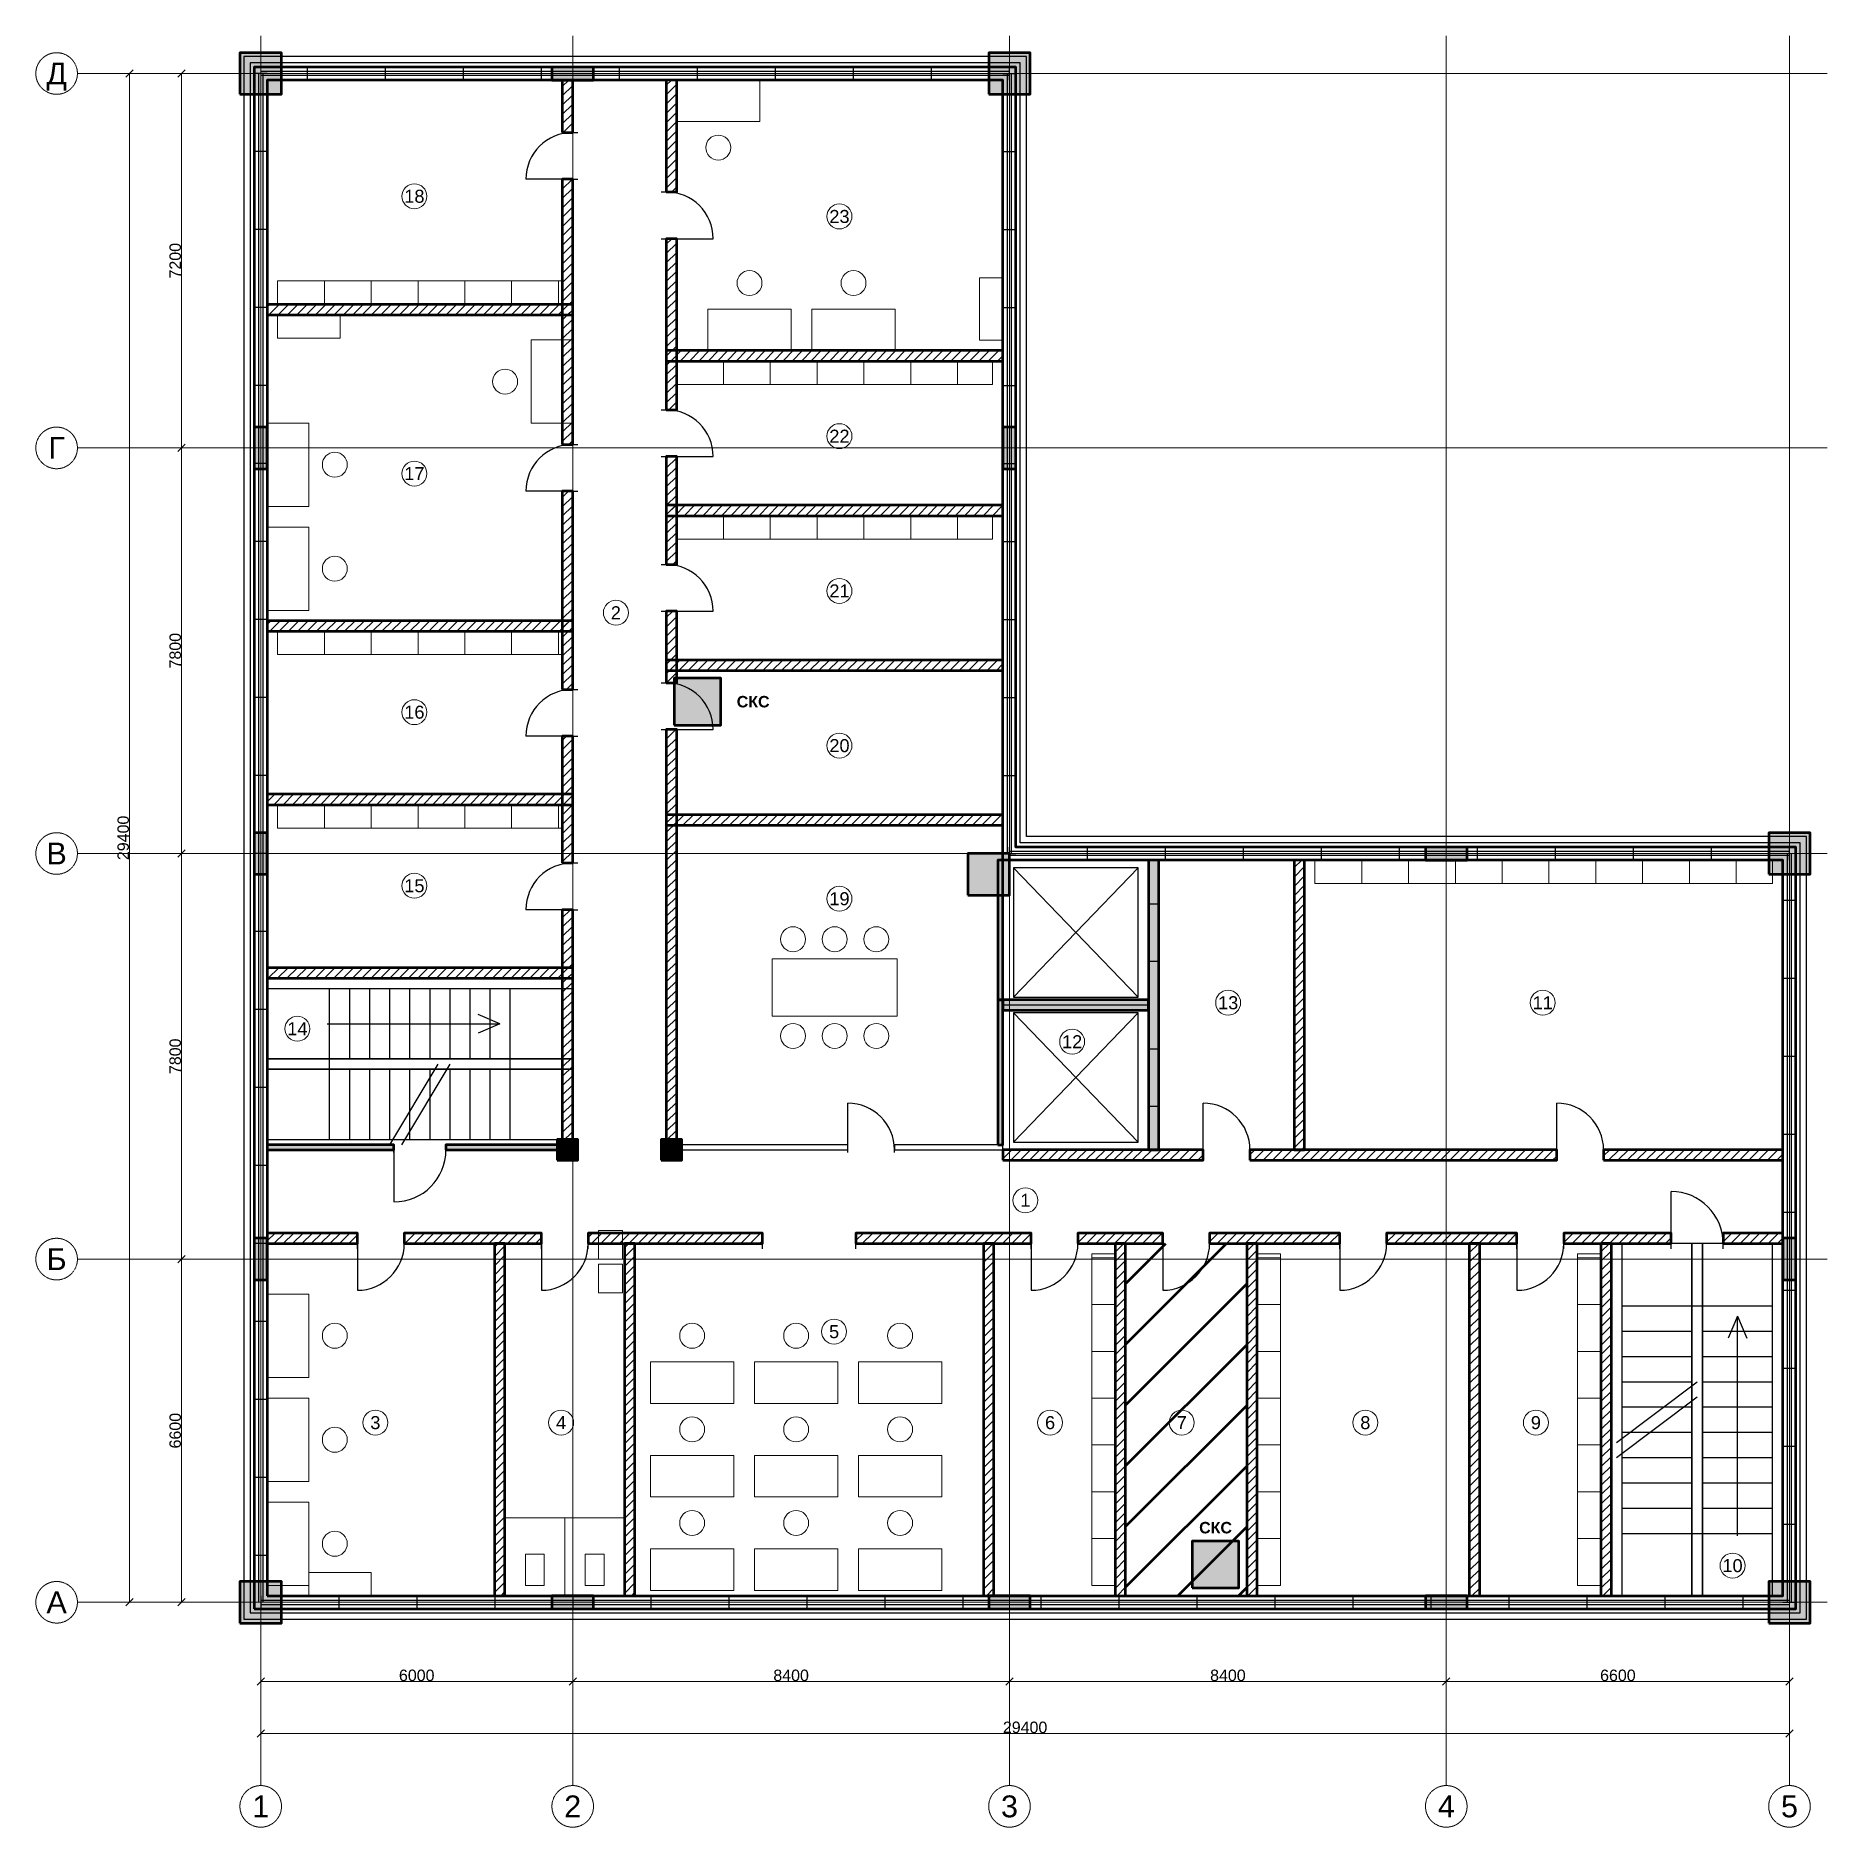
# Model space of a CAD drawing. Header units: millimetres. Extents: x -4325 to 30125, y -4325 to 30125.
import ezdxf
from ezdxf.enums import TextEntityAlignment as Align

# ---------------------------------------------------------------- set-up
doc = ezdxf.new("R2010")
doc.units = ezdxf.units.MM
doc.linetypes.add('CENTER2', pattern=[2.541, 1.587, -0.318, 0.318, -0.318])
for name, color, linetype, lineweight in [('A-ANNO-ROOM', 7, 'CONTINUOUS', 18), ('A-DIMS', 8, 'CONTINUOUS', 13), ('A-DOOR', 3, 'CONTINUOUS', 25), ('A-ELEV', 7, 'CONTINUOUS', 25), ('A-FACADE-PANEL', 8, 'CONTINUOUS', 25), ('A-FURN', 8, 'CONTINUOUS', 18), ('A-GLAZ-RIBBON', 5, 'CONTINUOUS', 25), ('A-GRID', 8, 'CENTER2', 13), ('A-HATCH', 9, 'CONTINUOUS', 9), ('A-OUTLINE', 7, 'CONTINUOUS', 50), ('A-SANI', 8, 'CONTINUOUS', 18), ('A-STAIR', 7, 'CONTINUOUS', 25), ('A-WALL-BLOCK', 9, 'CONTINUOUS', 50), ('A-WALL-GLASS', 4, 'CONTINUOUS', 25), ('A-WALL-RC', 7, 'CONTINUOUS', 50), ('E-SCS-RISER', 1, 'CONTINUOUS', 50), ('E-SERVER-ROOM', 1, 'CONTINUOUS', 50)]:
    doc.layers.add(name, color=color, linetype=linetype, lineweight=lineweight)
doc.styles.add('Arial-Bold', font='arialbd.ttf')
doc.styles.get("Standard").update_dxf_attribs({"font": 'arial.ttf'})

msp = doc.modelspace()

# ---------------------------------------------------------------- hatches: boundary and pattern name
at = {"layer": 'A-HATCH'}
h = msp.add_hatch(dxfattribs=at)
h.set_pattern_fill('ANSI31', scale=40)
h.paths.add_polyline_path([(5800, 28268), (6000, 28268), (6000, 29275), (6000, 29275), (5800, 29275), (5800, 29275)])
h = msp.add_hatch(dxfattribs=at)
h.set_pattern_fill('ANSI31', scale=40)
h.paths.add_polyline_path([(7800, 27123), (8000, 27123), (8000, 29275), (8000, 29275), (7800, 29275), (7800, 29275)])
h = msp.add_hatch(dxfattribs=at)
h.set_pattern_fill('ANSI31', scale=40)
h.paths.add_polyline_path([(5800, 22268), (6000, 22268), (6000, 27368), (5800, 27368)])
h = msp.add_hatch(dxfattribs=at)
h.set_pattern_fill('ANSI31', scale=40)
h.paths.add_polyline_path([(7800, 22934), (8000, 22934), (8000, 26223), (7800, 26223)])
h = msp.add_hatch(dxfattribs=at)
h.set_pattern_fill('ANSI31', scale=40)
h.paths.add_polyline_path([(125, 24760), (125, 24760), (6000, 24760), (6000, 24960), (125, 24960), (125, 24960)])
h = msp.add_hatch(dxfattribs=at)
h.set_pattern_fill('ANSI31', scale=40)
h.paths.add_polyline_path([(7800, 23871), (14275, 23871), (14275, 23871), (14275, 24071), (14275, 24071), (7800, 24071)])
h = msp.add_hatch(dxfattribs=at)
h.set_pattern_fill('ANSI31', scale=40)
h.paths.add_polyline_path([(7800, 19958), (8000, 19958), (8000, 22034), (7800, 22034)])
h = msp.add_hatch(dxfattribs=at)
h.set_pattern_fill('ANSI31', scale=40)
h.paths.add_polyline_path([(5800, 17557), (6000, 17557), (6000, 21368), (5800, 21368)])
h = msp.add_hatch(dxfattribs=at)
h.set_pattern_fill('ANSI31', scale=40)
h.paths.add_polyline_path([(7800, 20896), (14275, 20896), (14275, 20896), (14275, 21096), (14275, 21096), (7800, 21096)])
h = msp.add_hatch(dxfattribs=at)
h.set_pattern_fill('ANSI31', scale=40)
h.paths.add_polyline_path([(7800, 17682), (8000, 17682), (8000, 19058), (7800, 19058)])
h = msp.add_hatch(dxfattribs=at)
h.set_pattern_fill('ANSI31', scale=40)
h.paths.add_polyline_path([(125, 18676), (125, 18676), (6000, 18676), (6000, 18876), (125, 18876), (125, 18876)])
h = msp.add_hatch(dxfattribs=at)
h.set_pattern_fill('ANSI31', scale=40)
h.paths.add_polyline_path([(7800, 17920), (14275, 17920), (14275, 17920), (14275, 18120), (14275, 18120), (7800, 18120)])
h = msp.add_hatch(dxfattribs=at)
h.set_pattern_fill('ANSI31', scale=40)
h.paths.add_polyline_path([(5800, 14219), (6000, 14219), (6000, 16657), (5800, 16657)])
h = msp.add_hatch(dxfattribs=at)
h.set_pattern_fill('ANSI31', scale=40)
h.paths.add_polyline_path([(7800, 8700), (8000, 8700), (8000, 16782), (7800, 16782)])
h = msp.add_hatch(dxfattribs=at)
h.set_pattern_fill('ANSI31', scale=40)
h.paths.add_polyline_path([(125, 15338), (125, 15338), (6000, 15338), (6000, 15538), (125, 15538), (125, 15538)])
h = msp.add_hatch(dxfattribs=at)
h.set_pattern_fill('ANSI31', scale=40)
h.paths.add_polyline_path([(7800, 14945), (14275, 14945), (14275, 14945), (14275, 15145), (14275, 15145), (7800, 15145)])
h = msp.add_hatch(dxfattribs=at)
h.set_pattern_fill('ANSI31', scale=40)
h.paths.add_polyline_path([(19875, 8700), (20075, 8700), (20075, 14275), (20075, 14275), (19875, 14275), (19875, 14275)])
h = msp.add_hatch(dxfattribs=at)
h.set_pattern_fill('ANSI31', scale=40)
h.paths.add_polyline_path([(5800, 8700), (6000, 8700), (6000, 13319), (5800, 13319)])
h = msp.add_hatch(dxfattribs=at)
h.set_pattern_fill('ANSI31', scale=40)
h.paths.add_polyline_path([(125, 12000), (125, 12000), (6000, 12000), (6000, 12200), (125, 12200), (125, 12200)])
h = msp.add_hatch(dxfattribs=at)
h.set_pattern_fill('ANSI31', scale=40)
h.paths.add_polyline_path([(14275, 8500), (18125, 8500), (18125, 8700), (14275, 8700)])
h = msp.add_hatch(dxfattribs=at)
h.set_pattern_fill('ANSI31', scale=40)
h.paths.add_polyline_path([(19025, 8500), (24925, 8500), (24925, 8700), (19025, 8700)])
h = msp.add_hatch(dxfattribs=at)
h.set_pattern_fill('ANSI31', scale=40)
h.paths.add_polyline_path([(25825, 8500), (29275, 8500), (29275, 8500), (29275, 8700), (29275, 8700), (25825, 8700)])
h = msp.add_hatch(dxfattribs=at)
h.set_pattern_fill('ANSI31', scale=40)
h.paths.add_polyline_path([(125, 6900), (125, 6900), (1861, 6900), (1861, 7100), (125, 7100), (125, 7100)])
h = msp.add_hatch(dxfattribs=at)
h.set_pattern_fill('ANSI31', scale=40)
h.paths.add_polyline_path([(2761, 6900), (5397, 6900), (5397, 7100), (2761, 7100)])
h = msp.add_hatch(dxfattribs=at)
h.set_pattern_fill('ANSI31', scale=40)
h.paths.add_polyline_path([(4497, 125), (4697, 125), (4697, 125), (4697, 6900), (4497, 6900), (4497, 125)])
h = msp.add_hatch(dxfattribs=at)
h.set_pattern_fill('ANSI31', scale=40)
h.paths.add_polyline_path([(6297, 6900), (9648, 6900), (9648, 7100), (6297, 7100)])
h = msp.add_hatch(dxfattribs=at)
h.set_pattern_fill('ANSI31', scale=40)
h.paths.add_polyline_path([(6997, 125), (7197, 125), (7197, 125), (7197, 6900), (6997, 6900), (6997, 125)])
h = msp.add_hatch(dxfattribs=at)
h.set_pattern_fill('ANSI31', scale=40)
h.paths.add_polyline_path([(11448, 6900), (14816, 6900), (14816, 7100), (11448, 7100)])
h = msp.add_hatch(dxfattribs=at)
h.set_pattern_fill('ANSI31', scale=40)
h.paths.add_polyline_path([(13900, 125), (14100, 125), (14100, 125), (14100, 6900), (13900, 6900), (13900, 125)])
h = msp.add_hatch(dxfattribs=at)
h.set_pattern_fill('ANSI31', scale=40)
h.paths.add_polyline_path([(15716, 6900), (17348, 6900), (17348, 7100), (15716, 7100)])
h = msp.add_hatch(dxfattribs=at)
h.set_pattern_fill('ANSI31', scale=40)
h.paths.add_polyline_path([(16432, 125), (16632, 125), (16632, 125), (16632, 6900), (16432, 6900), (16432, 125)])
h = msp.add_hatch(dxfattribs=at)
h.set_pattern_fill('ANSI31', scale=40)
h.paths.add_polyline_path([(18248, 6900), (20753, 6900), (20753, 7100), (18248, 7100)])
h = msp.add_hatch(dxfattribs=at)
h.set_pattern_fill('ANSI31', scale=40)
h.paths.add_polyline_path([(18963, 125), (19163, 125), (19163, 125), (19163, 6900), (18963, 6900), (18963, 125)])
h = msp.add_hatch(dxfattribs=at)
h.set_pattern_fill('ANSI31', scale=40)
h.paths.add_polyline_path([(21653, 6900), (24159, 6900), (24159, 7100), (21653, 7100)])
h = msp.add_hatch(dxfattribs=at)
h.set_pattern_fill('ANSI31', scale=40)
h.paths.add_polyline_path([(23243, 125), (23443, 125), (23443, 125), (23443, 6900), (23243, 6900), (23243, 125)])
h = msp.add_hatch(dxfattribs=at)
h.set_pattern_fill('ANSI31', scale=40)
h.paths.add_polyline_path([(25059, 6900), (27125, 6900), (27125, 7100), (25059, 7100)])
h = msp.add_hatch(dxfattribs=at)
h.set_pattern_fill('ANSI31', scale=40)
h.paths.add_polyline_path([(25775, 125), (25975, 125), (25975, 125), (25975, 6900), (25775, 6900), (25775, 125)])
h = msp.add_hatch(dxfattribs=at)
h.set_pattern_fill('ANSI31', scale=40)
h.paths.add_polyline_path([(28125, 6900), (29275, 6900), (29275, 6900), (29275, 7100), (29275, 7100), (28125, 7100)])
at = {"layer": 'A-WALL-RC'}
h = msp.add_hatch(color=7, dxfattribs=at)
h.dxf.hatch_style = 1
h.paths.add_polyline_path([(-400, 29000), (400, 29000), (400, 29800), (-400, 29800)])
h = msp.add_hatch(color=7, dxfattribs=at)
h.dxf.hatch_style = 1
h.paths.add_polyline_path([(14000, 29000), (14800, 29000), (14800, 29800), (14000, 29800)])
h = msp.add_hatch(color=7, dxfattribs=at)
h.dxf.hatch_style = 1
h.paths.add_polyline_path([(5600, 29275), (6400, 29275), (6400, 29525), (5600, 29525)])
h = msp.add_hatch(color=7, dxfattribs=at)
h.dxf.hatch_style = 1
h.paths.add_polyline_path([(-125, 21800), (125, 21800), (125, 22600), (-125, 22600)])
h = msp.add_hatch(color=7, dxfattribs=at)
h.dxf.hatch_style = 1
h.paths.add_polyline_path([(14275, 21800), (14525, 21800), (14525, 22600), (14275, 22600)])
h = msp.add_hatch(color=7, dxfattribs=at)
h.dxf.hatch_style = 1
h.paths.add_polyline_path([(-125, 14000), (125, 14000), (125, 14800), (-125, 14800)])
h = msp.add_hatch(color=7, dxfattribs=at)
h.dxf.hatch_style = 1
h.paths.add_polyline_path([(22400, 14275), (23200, 14275), (23200, 14525), (22400, 14525)])
h = msp.add_hatch(color=7, dxfattribs=at)
h.dxf.hatch_style = 1
h.paths.add_polyline_path([(29000, 14000), (29800, 14000), (29800, 14800), (29000, 14800)])
h = msp.add_hatch(color=7, dxfattribs=at)
h.dxf.hatch_style = 1
h.paths.add_polyline_path([(13600, 13600), (14400, 13600), (14400, 14400), (13600, 14400)])
h = msp.add_hatch(color=7, dxfattribs=at)
h.dxf.hatch_style = 1
h.paths.add_polyline_path([(14175, 11588), (14275, 11588), (14275, 14275), (14275, 14275), (14175, 14275), (14175, 14275)])
h = msp.add_hatch(color=7, dxfattribs=at)
h.dxf.hatch_style = 1
h.paths.add_polyline_path([(17075, 8700), (17275, 8700), (17275, 14275), (17275, 14275), (17075, 14275), (17075, 14275)])
h = msp.add_hatch(color=7, dxfattribs=at)
h.dxf.hatch_style = 1
h.paths.add_polyline_path([(14175, 8800), (14275, 8800), (14275, 11588), (14175, 11588)])
h = msp.add_hatch(color=7, dxfattribs=at)
h.dxf.hatch_style = 1
h.paths.add_polyline_path([(14275, 11388), (17075, 11388), (17075, 11588), (14275, 11588)])
h = msp.add_hatch(color=7, dxfattribs=at)
h.dxf.hatch_style = 1
h.paths.add_polyline_path([(125, 8700), (125, 8700), (2562, 8700), (2562, 8800), (125, 8800), (125, 8800)])
h = msp.add_hatch(color=7, dxfattribs=at)
h.dxf.hatch_style = 1
h.paths.add_polyline_path([(3562, 8700), (5800, 8700), (5800, 8800), (3562, 8800)])
h = msp.add_hatch(color=7, dxfattribs=at)
h.dxf.hatch_style = 1
h.paths.add_polyline_path([(5700, 8500), (6100, 8500), (6100, 8900), (5700, 8900)])
h = msp.add_hatch(color=7, dxfattribs=at)
h.dxf.hatch_style = 1
h.paths.add_polyline_path([(7700, 8500), (8100, 8500), (8100, 8900), (7700, 8900)])
h = msp.add_hatch(color=7, dxfattribs=at)
h.dxf.hatch_style = 1
h.paths.add_polyline_path([(-125, 6200), (125, 6200), (125, 7000), (-125, 7000)])
h = msp.add_hatch(color=7, dxfattribs=at)
h.dxf.hatch_style = 1
h.paths.add_polyline_path([(29275, 6200), (29525, 6200), (29525, 7000), (29275, 7000)])
h = msp.add_hatch(color=7, dxfattribs=at)
h.dxf.hatch_style = 1
h.paths.add_polyline_path([(-400, -400), (400, -400), (400, 400), (-400, 400)])
h = msp.add_hatch(color=7, dxfattribs=at)
h.dxf.hatch_style = 1
h.paths.add_polyline_path([(29000, -400), (29800, -400), (29800, 400), (29000, 400)])
h = msp.add_hatch(color=7, dxfattribs=at)
h.dxf.hatch_style = 1
h.paths.add_polyline_path([(5600, -125), (6400, -125), (6400, 125), (5600, 125)])
h = msp.add_hatch(color=7, dxfattribs=at)
h.dxf.hatch_style = 1
h.paths.add_polyline_path([(14000, -125), (14800, -125), (14800, 125), (14000, 125)])
h = msp.add_hatch(color=7, dxfattribs=at)
h.dxf.hatch_style = 1
h.paths.add_polyline_path([(22400, -125), (23200, -125), (23200, 125), (22400, 125)])
at = {"layer": 'E-SCS-RISER'}
h = msp.add_hatch(color=7, dxfattribs=at)
h.dxf.hatch_style = 1
h.paths.add_polyline_path([(7950, 16870), (8850, 16870), (8850, 17770), (7950, 17770)])
h = msp.add_hatch(color=7, dxfattribs=at)
h.dxf.hatch_style = 1
h.paths.add_polyline_path([(17913, 275), (18813, 275), (18813, 1175), (17913, 1175)])
at = {"layer": 'E-SERVER-ROOM'}
h = msp.add_hatch(dxfattribs=at)
h.set_pattern_fill('ANSI31', scale=260)
h.paths.add_polyline_path([(16632, 125), (18963, 125), (18963, 6900), (16632, 6900)])

# ---------------------------------------------------------------- linework, layer by layer
at = {"layer": 'A-ANNO-ROOM'}
for centre in [(2955, 27040), (11130, 26651), (11130, 22426), (2955, 21706), (11130, 19450), (6830, 19030), (2955, 17118), (11130, 16475), (2955, 13780), (11130, 13530), (18605, 11530), (24655, 11530), (705, 11030), (15605, 10780), (14705, 7730), (11027, 5205), (2205, 3455), (5777, 3455), (15180, 3455), (17712, 3455), (21243, 3455), (24523, 3455), (28305, 705)]:
    msp.add_circle(centre, 240, dxfattribs=at)
at = {"layer": 'A-DIMS'}
for p, q in [((-2596, 29329), (-2454, 29471)), ((-2525, 0), (-2525, 29400)), ((-1596, 29329), (-1454, 29471)), ((-1525, 22200), (-1525, 29400)), ((-1596, 22129), (-1454, 22271)), ((-1596, 22129), (-1454, 22271)), ((-1525, 14400), (-1525, 22200)), ((-1596, 14329), (-1454, 14471)), ((-1596, 14329), (-1454, 14471)), ((-1525, 6600), (-1525, 14400)), ((-1596, 6529), (-1454, 6671)), ((-1596, 6529), (-1454, 6671)), ((-1525, 0), (-1525, 6600)), ((-2596, -71), (-2454, 71)), ((-1596, -71), (-1454, 71)), ((-71, -1596), (71, -1454)), ((0, -1525), (6000, -1525)), ((5929, -1596), (6071, -1454)), ((5929, -1596), (6071, -1454)), ((6000, -1525), (14400, -1525)), ((14329, -1596), (14471, -1454)), ((14329, -1596), (14471, -1454)), ((14400, -1525), (22800, -1525)), ((22729, -1596), (22871, -1454)), ((22729, -1596), (22871, -1454)), ((22800, -1525), (29400, -1525)), ((29329, -1596), (29471, -1454)), ((-71, -2596), (71, -2454)), ((0, -2525), (29400, -2525)), ((29329, -2596), (29471, -2454))]:
    msp.add_line(p, q, dxfattribs=at)
at = {"layer": 'A-DOOR'}
for p, q in [((5900, 28268), (6100, 28268)), ((6000, 27368), (5100, 27368)), ((5900, 27368), (6100, 27368)), ((7700, 27123), (7900, 27123)), ((7700, 26223), (7900, 26223)), ((7800, 26223), (8700, 26223)), ((7700, 22934), (7900, 22934)), ((5900, 22268), (6100, 22268)), ((7700, 22034), (7900, 22034)), ((7800, 22034), (8700, 22034)), ((6000, 21368), (5100, 21368)), ((5900, 21368), (6100, 21368)), ((7700, 19958), (7900, 19958)), ((7700, 19058), (7900, 19058)), ((7800, 19058), (8700, 19058)), ((7700, 17682), (7900, 17682)), ((5900, 17557), (6100, 17557)), ((6000, 16657), (5100, 16657)), ((5900, 16657), (6100, 16657)), ((7700, 16782), (7900, 16782)), ((7800, 16782), (8700, 16782)), ((5900, 14219), (6100, 14219)), ((6000, 13319), (5100, 13319)), ((5900, 13319), (6100, 13319)), ((17075, 13431), (17275, 13431)), ((17075, 12331), (17275, 12331)), ((17075, 10644), (17275, 10644)), ((11288, 8700), (11288, 9600)), ((17075, 9544), (17275, 9544)), ((18125, 8700), (18125, 9600)), ((24925, 8700), (24925, 9600)), ((2562, 8650), (2562, 8750)), ((2562, 8700), (2562, 7700)), ((3562, 8650), (3562, 8750)), ((11288, 8650), (11288, 8750)), ((12188, 8650), (12188, 8750)), ((18125, 8600), (18125, 8800)), ((19025, 8600), (19025, 8800)), ((24925, 8600), (24925, 8800)), ((25825, 8600), (25825, 8800)), ((27125, 6900), (27125, 7900)), ((1861, 6800), (1861, 7000)), ((1861, 6900), (1861, 6000)), ((2761, 6800), (2761, 7000)), ((5397, 6800), (5397, 7000)), ((5397, 6900), (5397, 6000)), ((6297, 6800), (6297, 7000)), ((9648, 6800), (9648, 7000)), ((11448, 6800), (11448, 7000)), ((14816, 6800), (14816, 7000)), ((14816, 6900), (14816, 6000)), ((15716, 6800), (15716, 7000)), ((17348, 6800), (17348, 7000)), ((17348, 6900), (17348, 6000)), ((18248, 6800), (18248, 7000)), ((20753, 6800), (20753, 7000)), ((20753, 6900), (20753, 6000)), ((21653, 6800), (21653, 7000)), ((24159, 6800), (24159, 7000)), ((24159, 6900), (24159, 6000)), ((25059, 6800), (25059, 7000)), ((27125, 6800), (27125, 7000)), ((28125, 6800), (28125, 7000))]:
    msp.add_line(p, q, dxfattribs=at)
for centre, radius, start, end in [((6000, 27368), 900, 90, 180), ((7800, 26223), 900, 0, 90), ((7800, 22034), 900, 0, 90), ((6000, 21368), 900, 90, 180), ((7800, 19058), 900, 0, 90), ((7800, 16782), 900, 0, 90), ((6000, 16657), 900, 90, 180), ((6000, 13319), 900, 90, 180), ((11288, 8700), 900, 0, 90), ((18125, 8700), 900, 0, 90), ((24925, 8700), 900, 0, 90), ((2562, 8700), 1000, -90, 0), ((27125, 6900), 1000, 0, 90), ((1861, 6900), 900, -90, 0), ((5397, 6900), 900, -90, 0), ((14816, 6900), 900, -90, 0), ((17348, 6900), 900, -90, 0), ((20753, 6900), 900, -90, 0), ((24159, 6900), 900, -90, 0)]:
    msp.add_arc(centre, radius, start, end, dxfattribs=at)
at = {"layer": 'A-ELEV'}
for p, q in [((14475, 11638), (16875, 14125)), ((14475, 14125), (16875, 11638)), ((14275, 11488), (17075, 11488)), ((14475, 8850), (16875, 11338)), ((14475, 11338), (16875, 8850))]:
    msp.add_line(p, q, dxfattribs=at)
for points in [[(14475, 11638), (16875, 11638), (16875, 14125), (14475, 14125)], [(14475, 8850), (16875, 8850), (16875, 11338), (14475, 11338)]]:
    msp.add_lwpolyline(points, close=True, dxfattribs=at)
at = {"layer": 'A-FACADE-PANEL'}
for points in [[(-325, -325), (29725, -325), (29725, 14725), (14725, 14725), (14725, 29725), (-325, 29725)], [(-205, -205), (29605, -205), (29605, 14605), (14605, 14605), (14605, 29605), (-205, 29605)]]:
    msp.add_lwpolyline(points, close=True, dxfattribs=at)
at = {"layer": 'A-FURN'}
for p, q in [((1225, 24960), (1225, 25410)), ((2125, 24960), (2125, 25410)), ((3025, 24960), (3025, 25410)), ((3925, 24960), (3925, 25410)), ((4825, 24960), (4825, 25410)), ((5725, 24960), (5725, 25410)), ((8900, 23421), (8900, 23871)), ((9800, 23421), (9800, 23871)), ((10700, 23421), (10700, 23871)), ((11600, 23421), (11600, 23871)), ((12500, 23421), (12500, 23871)), ((13400, 23421), (13400, 23871)), ((8900, 20446), (8900, 20896)), ((9800, 20446), (9800, 20896)), ((10700, 20446), (10700, 20896)), ((11600, 20446), (11600, 20896)), ((12500, 20446), (12500, 20896)), ((13400, 20446), (13400, 20896)), ((1225, 18226), (1225, 18676)), ((2125, 18226), (2125, 18676)), ((3025, 18226), (3025, 18676)), ((3925, 18226), (3925, 18676)), ((4825, 18226), (4825, 18676)), ((5725, 18226), (5725, 18676)), ((1225, 14888), (1225, 15338)), ((2125, 14888), (2125, 15338)), ((3025, 14888), (3025, 15338)), ((3925, 14888), (3925, 15338)), ((4825, 14888), (4825, 15338)), ((5725, 14888), (5725, 15338)), ((21175, 13825), (21175, 14275)), ((22075, 13825), (22075, 14275)), ((22975, 13825), (22975, 14275)), ((23875, 13825), (23875, 14275)), ((24775, 13825), (24775, 14275)), ((25675, 13825), (25675, 14275)), ((26575, 13825), (26575, 14275)), ((27475, 13825), (27475, 14275)), ((28375, 13825), (28375, 14275)), ((15982, 6625), (16432, 6625)), ((19163, 6625), (19613, 6625)), ((25325, 6625), (25775, 6625)), ((15982, 5725), (16432, 5725)), ((19163, 5725), (19613, 5725)), ((25325, 5725), (25775, 5725)), ((15982, 4825), (16432, 4825)), ((19163, 4825), (19613, 4825)), ((25325, 4825), (25775, 4825)), ((15982, 3925), (16432, 3925)), ((19163, 3925), (19613, 3925)), ((25325, 3925), (25775, 3925)), ((15982, 3025), (16432, 3025)), ((19163, 3025), (19613, 3025)), ((25325, 3025), (25775, 3025)), ((15982, 2125), (16432, 2125)), ((19163, 2125), (19613, 2125)), ((25325, 2125), (25775, 2125)), ((15982, 1225), (16432, 1225)), ((19163, 1225), (19613, 1225)), ((25325, 1225), (25775, 1225))]:
    msp.add_line(p, q, dxfattribs=at)
for points in [[(8000, 28475), (9600, 28475), (9600, 29275), (8000, 29275)], [(325, 24960), (5800, 24960), (5800, 25410), (325, 25410)], [(13825, 24271), (14275, 24271), (14275, 25471), (13825, 25471)], [(8600, 24071), (10200, 24071), (10200, 24871), (8600, 24871)], [(10600, 24071), (12200, 24071), (12200, 24871), (10600, 24871)], [(325, 24310), (1525, 24310), (1525, 24760), (325, 24760)], [(5200, 22676), (6000, 22676), (6000, 24276), (5200, 24276)], [(8000, 23421), (14075, 23421), (14075, 23871), (8000, 23871)], [(125, 21076), (925, 21076), (925, 22676), (125, 22676)], [(125, 19076), (925, 19076), (925, 20676), (125, 20676)], [(8000, 20446), (14075, 20446), (14075, 20896), (8000, 20896)], [(325, 18226), (5800, 18226), (5800, 18676), (325, 18676)], [(325, 14888), (5800, 14888), (5800, 15338), (325, 15338)], [(20275, 13825), (29075, 13825), (29075, 14275), (20275, 14275)], [(9838, 11272), (12238, 11272), (12238, 12372), (9838, 12372)], [(15982, 325), (16432, 325), (16432, 6700), (15982, 6700)], [(19163, 325), (19613, 325), (19613, 6700), (19163, 6700)], [(25325, 325), (25775, 325), (25775, 6700), (25325, 6700)], [(125, 4325), (925, 4325), (925, 5925), (125, 5925)], [(7497, 3825), (9097, 3825), (9097, 4625), (7497, 4625)], [(9497, 3825), (11097, 3825), (11097, 4625), (9497, 4625)], [(11497, 3825), (13097, 3825), (13097, 4625), (11497, 4625)], [(125, 2325), (925, 2325), (925, 3925), (125, 3925)], [(7497, 2025), (9097, 2025), (9097, 2825), (7497, 2825)], [(9497, 2025), (11097, 2025), (11097, 2825), (9497, 2825)], [(11497, 2025), (13097, 2025), (13097, 2825), (11497, 2825)], [(125, 325), (925, 325), (925, 1925), (125, 1925)], [(7497, 225), (9097, 225), (9097, 1025), (7497, 1025)], [(9497, 225), (11097, 225), (11097, 1025), (9497, 1025)], [(11497, 225), (13097, 225), (13097, 1025), (11497, 1025)], [(925, 125), (2125, 125), (2125, 575), (925, 575)]]:
    msp.add_lwpolyline(points, close=True, dxfattribs=at)
for centre in [(8800, 27975), (9400, 25371), (11400, 25371), (4700, 23476), (1425, 21876), (1425, 19876), (10238, 12752), (11038, 12752), (11838, 12752), (10238, 10892), (11038, 10892), (11838, 10892), (1425, 5125), (8297, 5125), (10297, 5125), (12297, 5125), (8297, 3325), (10297, 3325), (12297, 3325), (1425, 3125), (8297, 1525), (10297, 1525), (12297, 1525), (1425, 1125)]:
    msp.add_circle(centre, 240, dxfattribs=at)
at = {"layer": 'A-GLAZ-RIBBON'}
for p, q in [((125, 29400), (-125, 29400)), ((-40, 29400), (-40, 0)), ((14400, 29440), (0, 29440)), ((14400, 29360), (0, 29360)), ((40, 29400), (40, 0)), ((900, 29275), (900, 29525)), ((2400, 29275), (2400, 29525)), ((3900, 29275), (3900, 29525)), ((5400, 29275), (5400, 29525)), ((6900, 29275), (6900, 29525)), ((8400, 29275), (8400, 29525)), ((9900, 29275), (9900, 29525)), ((11400, 29275), (11400, 29525)), ((12900, 29275), (12900, 29525)), ((14275, 29400), (14525, 29400)), ((14360, 14400), (14360, 29400)), ((14400, 29275), (14400, 29525)), ((14440, 14400), (14440, 29400)), ((125, 27900), (-125, 27900)), ((14275, 27900), (14525, 27900)), ((125, 26400), (-125, 26400)), ((14275, 26400), (14525, 26400)), ((125, 24900), (-125, 24900)), ((14275, 24900), (14525, 24900)), ((125, 23400), (-125, 23400)), ((14275, 23400), (14525, 23400)), ((125, 21900), (-125, 21900)), ((14275, 21900), (14525, 21900)), ((125, 20400), (-125, 20400)), ((14275, 20400), (14525, 20400)), ((125, 18900), (-125, 18900)), ((14275, 18900), (14525, 18900)), ((125, 17400), (-125, 17400)), ((14275, 17400), (14525, 17400)), ((125, 15900), (-125, 15900)), ((14275, 15900), (14525, 15900)), ((14400, 14275), (14400, 14525)), ((15900, 14275), (15900, 14525)), ((17400, 14275), (17400, 14525)), ((18900, 14275), (18900, 14525)), ((20400, 14275), (20400, 14525)), ((21900, 14275), (21900, 14525)), ((23400, 14275), (23400, 14525)), ((24900, 14275), (24900, 14525)), ((26400, 14275), (26400, 14525)), ((27900, 14275), (27900, 14525)), ((29400, 14275), (29400, 14525)), ((125, 14400), (-125, 14400)), ((14275, 14400), (14525, 14400)), ((29400, 14440), (14400, 14440)), ((29400, 14360), (14400, 14360)), ((29360, 0), (29360, 14400)), ((29440, 0), (29440, 14400)), ((29275, 13500), (29525, 13500)), ((125, 12900), (-125, 12900)), ((29275, 12000), (29525, 12000)), ((125, 11400), (-125, 11400)), ((29275, 10500), (29525, 10500)), ((125, 9900), (-125, 9900)), ((29275, 9000), (29525, 9000)), ((125, 8400), (-125, 8400)), ((29275, 7500), (29525, 7500)), ((125, 6900), (-125, 6900)), ((29275, 6000), (29525, 6000)), ((125, 5400), (-125, 5400)), ((29275, 4500), (29525, 4500)), ((125, 3900), (-125, 3900)), ((29275, 3000), (29525, 3000)), ((125, 2400), (-125, 2400)), ((29275, 1500), (29525, 1500)), ((125, 900), (-125, 900)), ((0, 125), (0, -125)), ((0, 40), (29400, 40)), ((1500, 125), (1500, -125)), ((3000, 125), (3000, -125)), ((4500, 125), (4500, -125)), ((6000, 125), (6000, -125)), ((7500, 125), (7500, -125)), ((9000, 125), (9000, -125)), ((10500, 125), (10500, -125)), ((12000, 125), (12000, -125)), ((13500, 125), (13500, -125)), ((15000, 125), (15000, -125)), ((16500, 125), (16500, -125)), ((18000, 125), (18000, -125)), ((19500, 125), (19500, -125)), ((21000, 125), (21000, -125)), ((22500, 125), (22500, -125)), ((24000, 125), (24000, -125)), ((25500, 125), (25500, -125)), ((27000, 125), (27000, -125)), ((28500, 125), (28500, -125)), ((29275, 0), (29525, 0)), ((0, -40), (29400, -40))]:
    msp.add_line(p, q, dxfattribs=at)
at = {"layer": 'A-GRID'}
for p, q in [((0, -3525), (0, 30125)), ((6000, -3525), (6000, 30125)), ((14400, -3525), (14400, 30125)), ((22800, -3525), (22800, 30125)), ((29400, -3525), (29400, 30125)), ((-3525, 29400), (30125, 29400)), ((-3525, 22200), (30125, 22200)), ((-3525, 14400), (30125, 14400)), ((-3525, 6600), (30125, 6600)), ((-3525, 0), (30125, 0))]:
    msp.add_line(p, q, dxfattribs=at)
for centre in [(-3925, 29400), (-3925, 22200), (-3925, 14400), (-3925, 6600), (-3925, 0), (0, -3925), (6000, -3925), (14400, -3925), (22800, -3925), (29400, -3925)]:
    msp.add_circle(centre, 400, dxfattribs=at)
at = {"layer": 'A-OUTLINE'}
for points in [[(-125, -125), (29525, -125), (29525, 14525), (14525, 14525), (14525, 29525), (-125, 29525)], [(125, 125), (29275, 125), (29275, 14275), (14275, 14275), (14275, 29275), (125, 29275)]]:
    msp.add_lwpolyline(points, close=True, dxfattribs=at)
at = {"layer": 'A-SANI'}
for points in [[(6497, 6600), (6957, 6600), (6957, 7150), (6497, 7150)], [(6497, 5950), (6957, 5950), (6957, 6500), (6497, 6500)], [(4697, 125), (5847, 125), (5847, 1625), (4697, 1625)], [(5847, 125), (6997, 125), (6997, 1625), (5847, 1625)], [(5092, 325), (5452, 325), (5452, 925), (5092, 925)], [(6242, 325), (6602, 325), (6602, 925), (6242, 925)]]:
    msp.add_lwpolyline(points, close=True, dxfattribs=at)
at = {"layer": 'A-STAIR'}
for p, q in [((1325, 8900), (1325, 11800)), ((1711, 10450), (1711, 11800)), ((2097, 10450), (2097, 11800)), ((2483, 10450), (2483, 11800)), ((2869, 10450), (2869, 11800)), ((3256, 10450), (3256, 11800)), ((3642, 10450), (3642, 11800)), ((4028, 10450), (4028, 11800)), ((4414, 10450), (4414, 11800)), ((4800, 10450), (4800, 11800)), ((4800, 8900), (4800, 11800)), ((1275, 11125), (4600, 11125)), ((4600, 11125), (4180, 11305)), ((4600, 11125), (4180, 10945)), ((2483, 8800), (3410, 10350)), ((2715, 8800), (3642, 10350)), ((1711, 8900), (1711, 10250)), ((2097, 8900), (2097, 10250)), ((2483, 8900), (2483, 10250)), ((2869, 8900), (2869, 10250)), ((3256, 8900), (3256, 10250)), ((3642, 8900), (3642, 10250)), ((4028, 8900), (4028, 10250)), ((4414, 8900), (4414, 10250)), ((4800, 8900), (4800, 10250)), ((26175, 5700), (27525, 5700)), ((26175, 5700), (29075, 5700)), ((27725, 5700), (29075, 5700)), ((26175, 5214), (27525, 5214)), ((27725, 5214), (29075, 5214)), ((28400, 5500), (28220, 5080)), ((28400, 1275), (28400, 5500)), ((28400, 5500), (28580, 5080)), ((26175, 4728), (27525, 4728)), ((27725, 4728), (29075, 4728)), ((26075, 3075), (27625, 4242)), ((26175, 4242), (27525, 4242)), ((27725, 4242), (29075, 4242)), ((26075, 2783), (27625, 3950)), ((26175, 3756), (27525, 3756)), ((27725, 3756), (29075, 3756)), ((26175, 3269), (27525, 3269)), ((27725, 3269), (29075, 3269)), ((26175, 2783), (27525, 2783)), ((27725, 2783), (29075, 2783)), ((26175, 2297), (27525, 2297)), ((27725, 2297), (29075, 2297)), ((26175, 1811), (27525, 1811)), ((27725, 1811), (29075, 1811)), ((26175, 1325), (29075, 1325))]:
    msp.add_line(p, q, dxfattribs=at)
for points in [[(125, 10450), (6000, 10450), (6000, 11800), (125, 11800)], [(125, 10250), (6000, 10250), (6000, 10450), (125, 10450)], [(125, 8900), (6000, 8900), (6000, 10250), (125, 10250)], [(26175, 125), (27525, 125), (27525, 6900), (26175, 6900)], [(27525, 125), (27725, 125), (27725, 6900), (27525, 6900)], [(27725, 125), (29075, 125), (29075, 6900), (27725, 6900)]]:
    msp.add_lwpolyline(points, close=True, dxfattribs=at)
at = {"layer": 'A-WALL-BLOCK'}
for points in [[(5800, 28268), (6000, 28268), (6000, 29275), (6000, 29275), (5800, 29275), (5800, 29275)], [(7800, 27123), (8000, 27123), (8000, 29275), (8000, 29275), (7800, 29275), (7800, 29275)], [(5800, 22268), (6000, 22268), (6000, 27368), (5800, 27368)], [(7800, 22934), (8000, 22934), (8000, 26223), (7800, 26223)], [(125, 24760), (125, 24760), (6000, 24760), (6000, 24960), (125, 24960), (125, 24960)], [(7800, 23871), (14275, 23871), (14275, 23871), (14275, 24071), (14275, 24071), (7800, 24071)], [(7800, 19958), (8000, 19958), (8000, 22034), (7800, 22034)], [(5800, 17557), (6000, 17557), (6000, 21368), (5800, 21368)], [(7800, 20896), (14275, 20896), (14275, 20896), (14275, 21096), (14275, 21096), (7800, 21096)], [(7800, 17682), (8000, 17682), (8000, 19058), (7800, 19058)], [(125, 18676), (125, 18676), (6000, 18676), (6000, 18876), (125, 18876), (125, 18876)], [(7800, 17920), (14275, 17920), (14275, 17920), (14275, 18120), (14275, 18120), (7800, 18120)], [(5800, 14219), (6000, 14219), (6000, 16657), (5800, 16657)], [(7800, 8700), (8000, 8700), (8000, 16782), (7800, 16782)], [(125, 15338), (125, 15338), (6000, 15338), (6000, 15538), (125, 15538), (125, 15538)], [(7800, 14945), (14275, 14945), (14275, 14945), (14275, 15145), (14275, 15145), (7800, 15145)], [(19875, 8700), (20075, 8700), (20075, 14275), (20075, 14275), (19875, 14275), (19875, 14275)], [(5800, 8700), (6000, 8700), (6000, 13319), (5800, 13319)], [(125, 12000), (125, 12000), (6000, 12000), (6000, 12200), (125, 12200), (125, 12200)], [(14275, 8500), (18125, 8500), (18125, 8700), (14275, 8700)], [(19025, 8500), (24925, 8500), (24925, 8700), (19025, 8700)], [(25825, 8500), (29275, 8500), (29275, 8500), (29275, 8700), (29275, 8700), (25825, 8700)], [(125, 6900), (125, 6900), (1861, 6900), (1861, 7100), (125, 7100), (125, 7100)], [(2761, 6900), (5397, 6900), (5397, 7100), (2761, 7100)], [(4497, 125), (4697, 125), (4697, 125), (4697, 6900), (4497, 6900), (4497, 125)], [(6297, 6900), (9648, 6900), (9648, 7100), (6297, 7100)], [(6997, 125), (7197, 125), (7197, 125), (7197, 6900), (6997, 6900), (6997, 125)], [(11448, 6900), (14816, 6900), (14816, 7100), (11448, 7100)], [(13900, 125), (14100, 125), (14100, 125), (14100, 6900), (13900, 6900), (13900, 125)], [(15716, 6900), (17348, 6900), (17348, 7100), (15716, 7100)], [(16432, 125), (16632, 125), (16632, 125), (16632, 6900), (16432, 6900), (16432, 125)], [(18248, 6900), (20753, 6900), (20753, 7100), (18248, 7100)], [(18963, 125), (19163, 125), (19163, 125), (19163, 6900), (18963, 6900), (18963, 125)], [(21653, 6900), (24159, 6900), (24159, 7100), (21653, 7100)], [(23243, 125), (23443, 125), (23443, 125), (23443, 6900), (23243, 6900), (23243, 125)], [(25059, 6900), (27125, 6900), (27125, 7100), (25059, 7100)], [(25775, 125), (25975, 125), (25975, 125), (25975, 6900), (25775, 6900), (25775, 125)], [(28125, 6900), (29275, 6900), (29275, 6900), (29275, 7100), (29275, 7100), (28125, 7100)]]:
    msp.add_lwpolyline(points, close=True, dxfattribs=at)
at = {"layer": 'A-WALL-GLASS'}
for points in [[(8000, 8700), (11288, 8700), (11288, 8800), (8000, 8800)], [(12188, 8700), (14275, 8700), (14275, 8800), (12188, 8800)]]:
    msp.add_lwpolyline(points, close=True, dxfattribs=at)
at = {"layer": 'A-WALL-RC'}
for points in [[(-400, 29000), (400, 29000), (400, 29800), (-400, 29800)], [(14000, 29000), (14800, 29000), (14800, 29800), (14000, 29800)], [(5600, 29275), (6400, 29275), (6400, 29525), (5600, 29525)], [(-125, 21800), (125, 21800), (125, 22600), (-125, 22600)], [(14275, 21800), (14525, 21800), (14525, 22600), (14275, 22600)], [(-125, 14000), (125, 14000), (125, 14800), (-125, 14800)], [(22400, 14275), (23200, 14275), (23200, 14525), (22400, 14525)], [(29000, 14000), (29800, 14000), (29800, 14800), (29000, 14800)], [(13600, 13600), (14400, 13600), (14400, 14400), (13600, 14400)], [(14175, 11588), (14275, 11588), (14275, 14275), (14275, 14275), (14175, 14275), (14175, 14275)], [(17075, 8700), (17275, 8700), (17275, 14275), (17275, 14275), (17075, 14275), (17075, 14275)], [(14175, 8800), (14275, 8800), (14275, 11588), (14175, 11588)], [(14275, 11388), (17075, 11388), (17075, 11588), (14275, 11588)], [(125, 8700), (125, 8700), (2562, 8700), (2562, 8800), (125, 8800), (125, 8800)], [(3562, 8700), (5800, 8700), (5800, 8800), (3562, 8800)], [(5700, 8500), (6100, 8500), (6100, 8900), (5700, 8900)], [(7700, 8500), (8100, 8500), (8100, 8900), (7700, 8900)], [(-125, 6200), (125, 6200), (125, 7000), (-125, 7000)], [(29275, 6200), (29525, 6200), (29525, 7000), (29275, 7000)], [(-400, -400), (400, -400), (400, 400), (-400, 400)], [(29000, -400), (29800, -400), (29800, 400), (29000, 400)], [(5600, -125), (6400, -125), (6400, 125), (5600, 125)], [(14000, -125), (14800, -125), (14800, 125), (14000, 125)], [(22400, -125), (23200, -125), (23200, 125), (22400, 125)]]:
    msp.add_lwpolyline(points, close=True, dxfattribs=at)
at = {"layer": 'E-SCS-RISER'}
for points in [[(7950, 16870), (8850, 16870), (8850, 17770), (7950, 17770)], [(17913, 275), (18813, 275), (18813, 1175), (17913, 1175)]]:
    msp.add_lwpolyline(points, close=True, dxfattribs=at)

# ---------------------------------------------------------------- texts
at = {"layer": 'A-ANNO-ROOM'}
for s, p in [('18', (2955, 27040)), ('23', (11130, 26651)), ('22', (11130, 22426)), ('17', (2955, 21706)), ('21', (11130, 19450)), ('2', (6830, 19030)), ('16', (2955, 17118)), ('20', (11130, 16475)), ('15', (2955, 13780)), ('19', (11130, 13530)), ('13', (18605, 11530)), ('11', (24655, 11530)), ('14', (705, 11030)), ('12', (15605, 10780)), ('1', (14705, 7730)), ('5', (11027, 5205)), ('3', (2205, 3455)), ('4', (5777, 3455)), ('6', (15180, 3455)), ('7', (17712, 3455)), ('8', (21243, 3455)), ('9', (24523, 3455)), ('10', (28305, 705))]:
    msp.add_text(s, height=250, dxfattribs=at).set_placement(p, align=Align.MIDDLE_CENTER)
at = {"layer": 'A-DIMS'}
for s, p in [('7200', (-1645, 25800)), ('7800', (-1645, 18300)), ('29400', (-2645, 14700)), ('7800', (-1645, 10500)), ('6600', (-1645, 3300))]:
    msp.add_text(s, height=220, rotation=90, dxfattribs=at).set_placement(p, align=Align.MIDDLE_CENTER)
for s, p in [('6000', (3000, -1405)), ('8400', (10200, -1405)), ('8400', (18600, -1405)), ('6600', (26100, -1405)), ('29400', (14700, -2405))]:
    msp.add_text(s, height=220, dxfattribs=at).set_placement(p, align=Align.MIDDLE_CENTER)
at = {"layer": 'A-GRID'}
for s, p in [('Д', (-3925, 29400)), ('Г', (-3925, 22200)), ('В', (-3925, 14400)), ('Б', (-3925, 6600)), ('А', (-3925, 0)), ('1', (0, -3925)), ('2', (6000, -3925)), ('3', (14400, -3925)), ('4', (22800, -3925)), ('5', (29400, -3925))]:
    msp.add_text(s, height=420, dxfattribs=at).set_placement(p, align=Align.MIDDLE_CENTER)
at = {"layer": 'E-SCS-RISER', "style": 'Arial-Bold'}
for p in [(9470, 17320), (18363, 1435)]:
    msp.add_text('СКС', height=220, dxfattribs=at).set_placement(p, align=Align.MIDDLE_CENTER)

doc.saveas('drawing.dxf')
